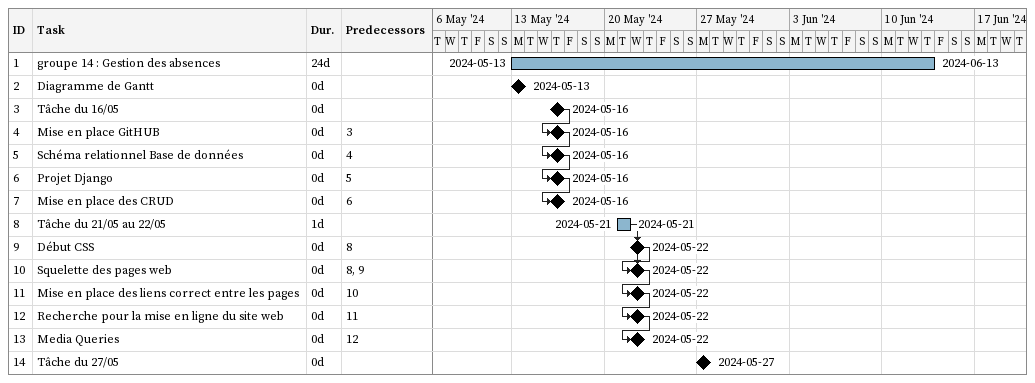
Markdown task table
| ID | Task | Duration | Start | Finish | Predecessors |
|---|---|---|---|---|---|
| 1 | groupe 14 : Gestion des absences | 24d | 2024-05-13 | 2024-06-13 |  |
| 2 | Diagramme de Gantt | 0d | 2024-05-13 | 2024-05-13 |  |
| 3 | Tâche du 16/05 | 0d | 2024-05-16 | 2024-05-16 |  |
| 4 | Mise en place GitHUB | 0d | 2024-05-16 | 2024-05-16 | 3 |
| 5 | Schéma relationnel Base de données | 0d | 2024-05-16 | 2024-05-16 | 4 |
| 6 | Projet Django | 0d | 2024-05-16 | 2024-05-16 | 5 |
| 7 | Mise en place des CRUD | 0d | 2024-05-16 | 2024-05-16 | 6 |
| 8 | Tâche du 21/05 au 22/05 | 1d | 2024-05-21 | 2024-05-21 |  |
| 9 | Début CSS | 0d | 2024-05-22 | 2024-05-22 | 8 |
| 10 | Squelette des pages web | 0d | 2024-05-22 | 2024-05-22 | 8, 9 |
| 11 | Mise en place des liens correct entre les pages | 0d | 2024-05-22 | 2024-05-22 | 10 |
| 12 | Recherche pour la mise en ligne du site web | 0d | 2024-05-22 | 2024-05-22 | 11 |
| 13 | Media Queries | 0d | 2024-05-22 | 2024-05-22 | 12 |
| 14 | Tâche du 27/05 | 0d | 2024-05-27 | 2024-05-27 |  |
